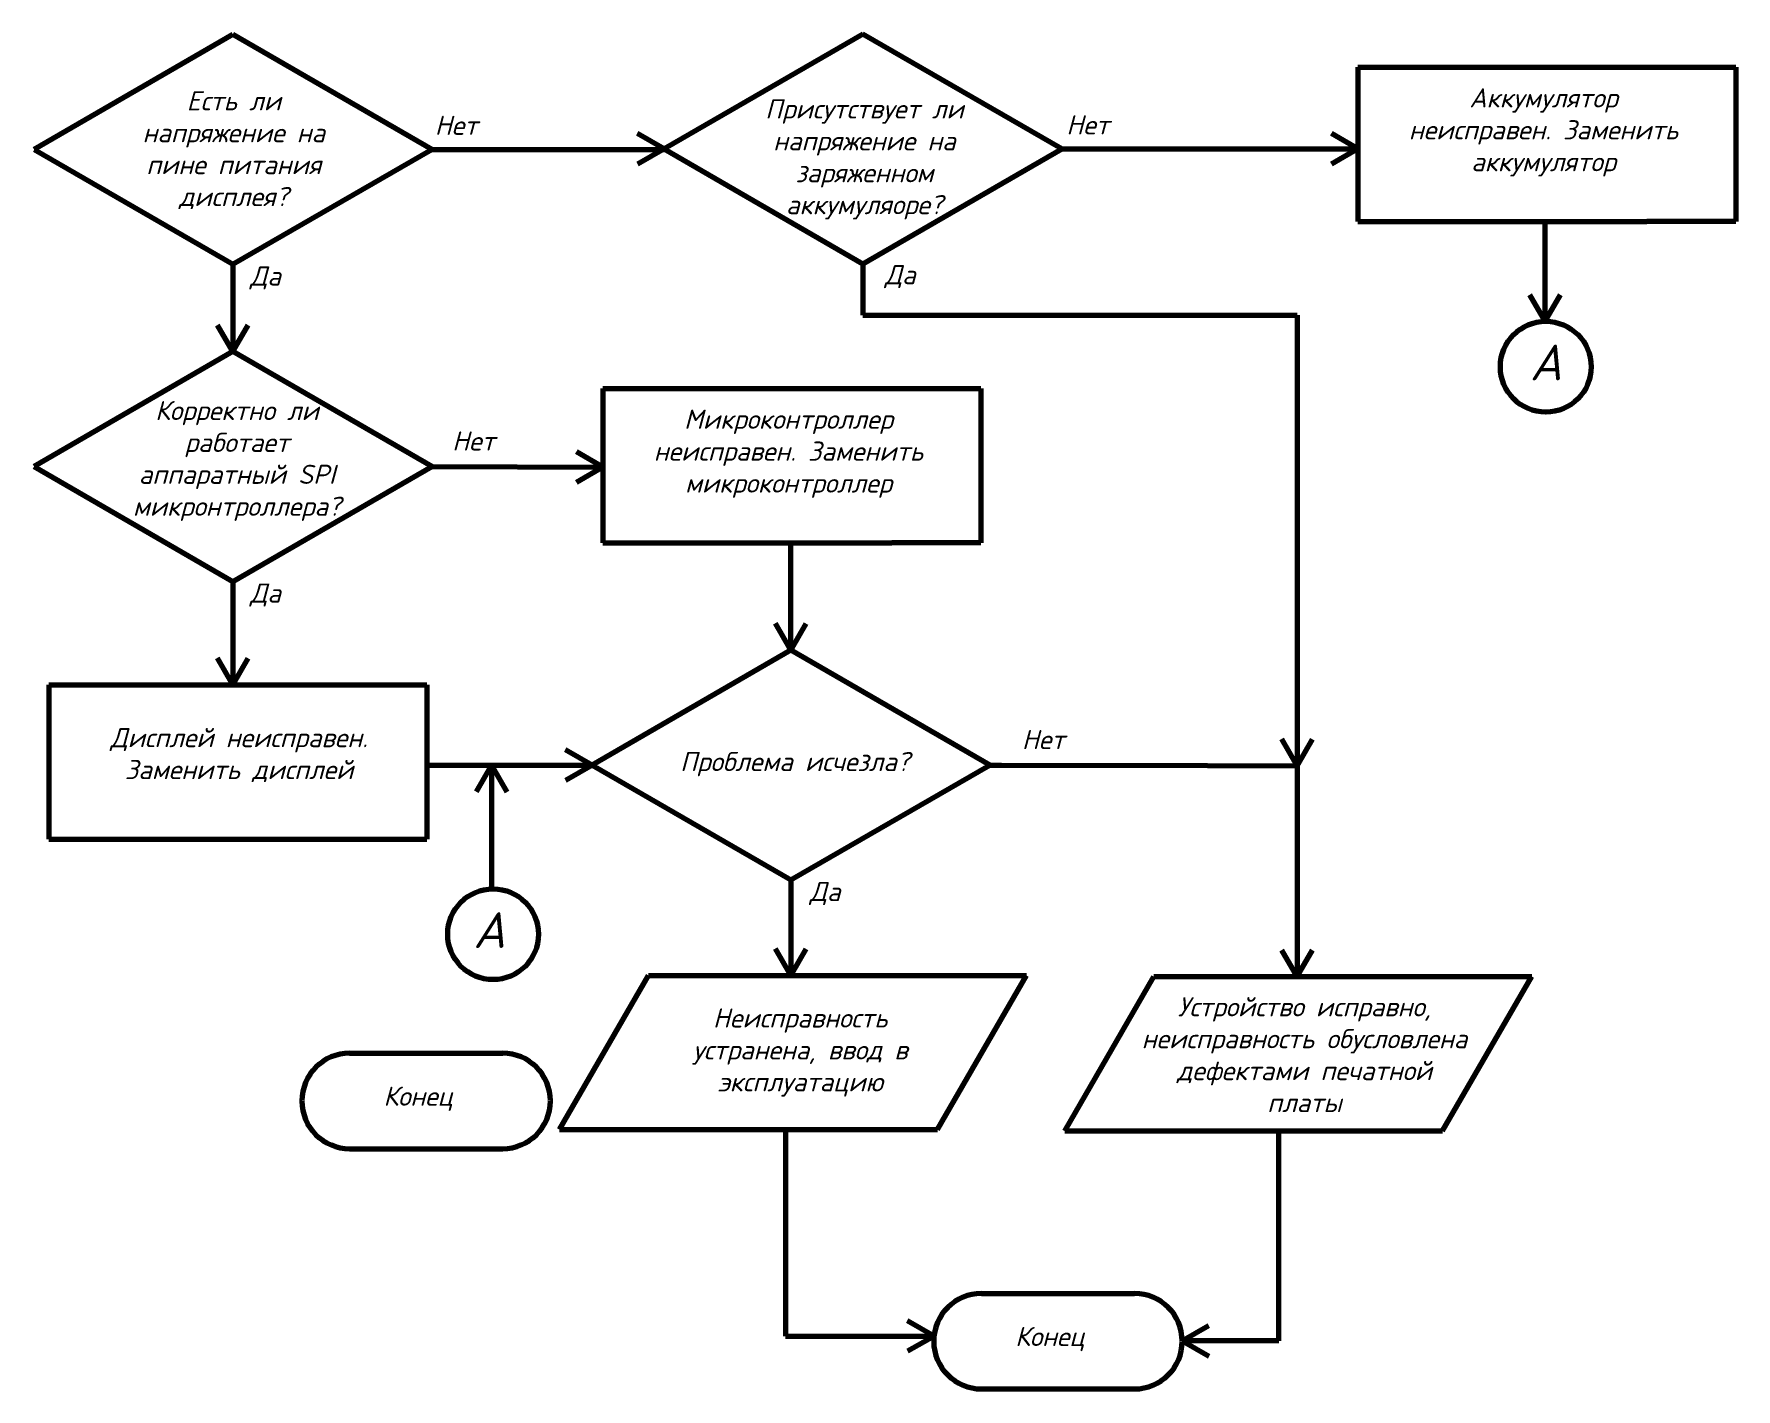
# Model space of a CAD drawing. Header units: millimetres. Extents: x -4859 to 4493, y -2963 to -2137.
# Drawn here: x -2611.2 to -2277.6, y -2507.7 to -2242.3 of the extents above; entities that cross this region are included whole.
import ezdxf

# ---------------------------------------------------------------- set-up
doc = ezdxf.new("R2010")
doc.units = ezdxf.units.MM
doc.layers.get('0').update_dxf_attribs({"lineweight": 80})
doc.styles.add('Мой', font='isocpeui.ttf')

msp = doc.modelspace()

# ---------------------------------------------------------------- linework, layer by layer
for p, q in [((-2572.18, -2242.4), (-2611.15, -2264.9)), ((-2533.21, -2264.9), (-2572.18, -2242.4)), ((-2448.73, -2242.3), (-2487.7, -2264.8)), ((-2409.76, -2264.8), (-2448.73, -2242.3)), ((-2351.71, -2248.79), (-2277.64, -2248.79)), ((-2351.71, -2248.79), (-2351.71, -2279.01)), ((-2277.64, -2248.79), (-2277.64, -2279.01)), ((-2487.7, -2264.8), (-2492.89, -2261.8)), ((-2351.71, -2264.8), (-2356.91, -2261.8)), ((-2611.15, -2264.9), (-2572.18, -2287.4)), ((-2572.18, -2287.4), (-2533.21, -2264.9)), ((-2533.21, -2264.9), (-2487.53, -2264.9)), ((-2487.7, -2264.8), (-2492.89, -2267.8)), ((-2487.7, -2264.8), (-2448.73, -2287.3)), ((-2448.73, -2287.3), (-2409.76, -2264.8)), ((-2409.76, -2264.8), (-2351.71, -2264.8)), ((-2351.71, -2264.8), (-2356.91, -2267.8)), ((-2351.71, -2279.01), (-2295.08, -2279.01)), ((-2315.03, -2298.57), (-2315.03, -2279.01)), ((-2277.64, -2279.01), (-2295.08, -2279.01)), ((-2572.18, -2287.4), (-2572.18, -2304.51)), ((-2448.73, -2287.3), (-2448.73, -2297.34)), ((-2315.03, -2298.57), (-2318.03, -2293.37)), ((-2315.03, -2298.57), (-2312.03, -2293.37)), ((-2448.73, -2297.34), (-2363.63, -2297.34)), ((-2363.63, -2297.34), (-2363.63, -2385.63)), ((-2572.18, -2304.51), (-2575.18, -2299.31)), ((-2572.18, -2304.51), (-2569.18, -2299.31)), ((-2572.18, -2304.51), (-2611.15, -2327.01)), ((-2533.21, -2327.01), (-2572.18, -2304.51)), ((-2499.68, -2311.74), (-2425.61, -2311.74)), ((-2499.68, -2311.74), (-2499.68, -2341.95)), ((-2425.61, -2311.74), (-2425.61, -2341.95)), ((-2499.68, -2327.16), (-2504.87, -2324.16)), ((-2611.15, -2327.01), (-2572.18, -2349.51)), ((-2572.18, -2349.51), (-2533.21, -2327.01)), ((-2533.21, -2327.01), (-2499.68, -2327.16)), ((-2499.68, -2327.16), (-2504.87, -2330.16)), ((-2499.68, -2341.95), (-2443.05, -2341.95)), ((-2462.83, -2362.99), (-2462.83, -2341.95)), ((-2425.61, -2341.95), (-2443.05, -2341.95)), ((-2572.18, -2349.51), (-2572.18, -2369.75)), ((-2462.83, -2362.99), (-2465.83, -2357.79)), ((-2462.83, -2362.99), (-2459.83, -2357.79)), ((-2572.18, -2369.75), (-2575.18, -2364.56)), ((-2572.18, -2369.75), (-2569.18, -2364.56)), ((-2462.83, -2362.99), (-2501.8, -2385.49)), ((-2423.86, -2385.49), (-2462.83, -2362.99)), ((-2608.28, -2369.75), (-2534.21, -2369.75)), ((-2608.28, -2369.75), (-2608.28, -2399.97)), ((-2534.21, -2369.75), (-2534.21, -2399.97)), ((-2363.63, -2385.63), (-2366.63, -2380.44)), ((-2363.63, -2385.63), (-2360.63, -2380.44)), ((-2501.8, -2385.49), (-2506.99, -2382.49)), ((-2534.21, -2385.53), (-2501.8, -2385.49)), ((-2521.48, -2385.51), (-2524.48, -2390.71)), ((-2521.48, -2385.51), (-2518.48, -2390.71)), ((-2521.48, -2385.51), (-2521.48, -2409.74)), ((-2501.8, -2385.49), (-2506.99, -2388.49)), ((-2501.8, -2385.49), (-2462.83, -2407.99)), ((-2462.83, -2407.99), (-2423.86, -2385.49)), ((-2423.86, -2385.49), (-2421.56, -2385.49)), ((-2421.56, -2385.49), (-2381.21, -2385.59)), ((-2381.21, -2385.59), (-2363.63, -2385.63)), ((-2363.63, -2385.63), (-2363.63, -2426.92)), ((-2608.28, -2399.97), (-2534.21, -2399.97)), ((-2462.83, -2407.99), (-2462.83, -2424.25)), ((-2462.83, -2426.69), (-2465.83, -2421.49)), ((-2462.83, -2426.69), (-2459.83, -2421.49)), ((-2462.83, -2424.25), (-2462.83, -2426.69)), ((-2363.63, -2426.92), (-2366.63, -2421.73)), ((-2363.63, -2426.92), (-2360.63, -2421.73)), ((-2508.18, -2456.9), (-2490.74, -2426.69)), ((-2490.74, -2426.69), (-2416.67, -2426.69)), ((-2434.11, -2456.9), (-2416.67, -2426.69)), ((-2409.18, -2457.14), (-2391.74, -2426.92)), ((-2391.74, -2426.92), (-2317.67, -2426.92)), ((-2335.12, -2457.14), (-2317.67, -2426.92)), ((-2549.31, -2441.93), (-2519.31, -2441.93)), ((-2508.18, -2456.9), (-2434.11, -2456.9)), ((-2463.88, -2456.9), (-2463.88, -2497.32)), ((-2409.18, -2457.14), (-2335.12, -2457.14)), ((-2367.24, -2498.25), (-2367.24, -2457.14)), ((-2549.31, -2460.63), (-2519.31, -2460.63)), ((-2425.5, -2489), (-2395.5, -2489)), ((-2434.79, -2497.32), (-2439.99, -2494.32)), ((-2463.88, -2497.32), (-2434.79, -2497.32)), ((-2434.79, -2497.32), (-2439.99, -2500.32)), ((-2386.16, -2498.25), (-2380.96, -2495.25)), ((-2386.16, -2498.25), (-2380.96, -2501.25)), ((-2367.24, -2498.25), (-2386.16, -2498.25)), ((-2425.5, -2507.69), (-2395.5, -2507.69))]:
    msp.add_line(p, q)
for centre in [(-2314.91, -2307.46), (-2521.2, -2418.63)]:
    msp.add_circle(centre, 8.89)
for centre, start, end in [((-2549.31, -2451.28), 90, 270), ((-2519.31, -2451.28), 270, 90), ((-2425.5, -2498.34), 90, 270), ((-2395.5, -2498.34), 270, 90)]:
    msp.add_arc(centre, 9.35, start, end)

# ---------------------------------------------------------------- texts
at = {"attachment_point": 1, "style": 'Мой'}
for s, width, heights, insert, char_height in [('\\pxqc;Есть ли напряжение на пине питания дисплея?', 47.1291, [0], (-2595.58, -2253.5), 3.75), ('\\pxqc;Аккумулятор неисправен. Заменить аккумулятор', 57.4171, [24.88], (-2344.06, -2252.93), 3.75), ('\\pxqc;Присутствует ли напряжение на заряженном аккумуляоре?', 47.1291, [0], (-2472, -2255.09), 3.75), ('Нет', 23.1309, [0], (-2532.63, -2258.3), 3.75), ('Нет', 23.1309, [0], (-2408.87, -2258.2), 3.75), ('Да', 23.1309, [0], (-2568.82, -2287.81), 3.75), ('Да', 23.1309, [0], (-2444.43, -2287.56), 3.75), ('А', 23.1309, [0], (-2318.04, -2303.13), 7), ('\\pxqc;Корректно ли работает аппаратный SPI микронтроллера?', 47.1291, [0], (-2594.96, -2314.16), 3.75), ('\\pxqc;Микроконтроллер неисправен. Заменить микроконтроллер', 57.4171, [24.88], (-2492.02, -2315.87), 3.75), ('Нет', 23.1309, [0], (-2529.23, -2320.13), 3.75), ('Да', 23.1309, [0], (-2568.82, -2349.92), 3.75), ('\\pxqc;Дисплей неисправен. Заменить дисплей', 57.4171, [24.88], (-2599.69, -2378.24), 3.75), ('Нет', 23.1309, [0], (-2417.58, -2378.61), 3.75), ('\\pxqc;Проблема исчезла?', 47.1291, [0], (-2485.61, -2382.92), 3.75), ('Да', 23.1309, [0], (-2459.16, -2408.39), 3.75), ('А', 23.1309, [0], (-2525.09, -2414.31), 7), ('\\pxqc;Устройство исправно, неисправность обусловлена дефектами печатной платы', 63.798, [0], (-2394.1, -2430.96), 3.75), ('\\pxqc;Неисправность устранена, ввод в эксплуатацию', 56.4031, [0], (-2489.21, -2433.15), 3.75), ('Конец', 23.1309, [0], (-2542.69, -2448.46), 3.75), ('Конец', 23.1309, [0], (-2418.89, -2495.53), 3.75)]:
    msp.add_mtext_dynamic_manual_height_columns(s, width=width, gutter_width=12.5, heights=heights, dxfattribs=dict(at, insert=insert, char_height=char_height))

doc.saveas('drawing.dxf')
